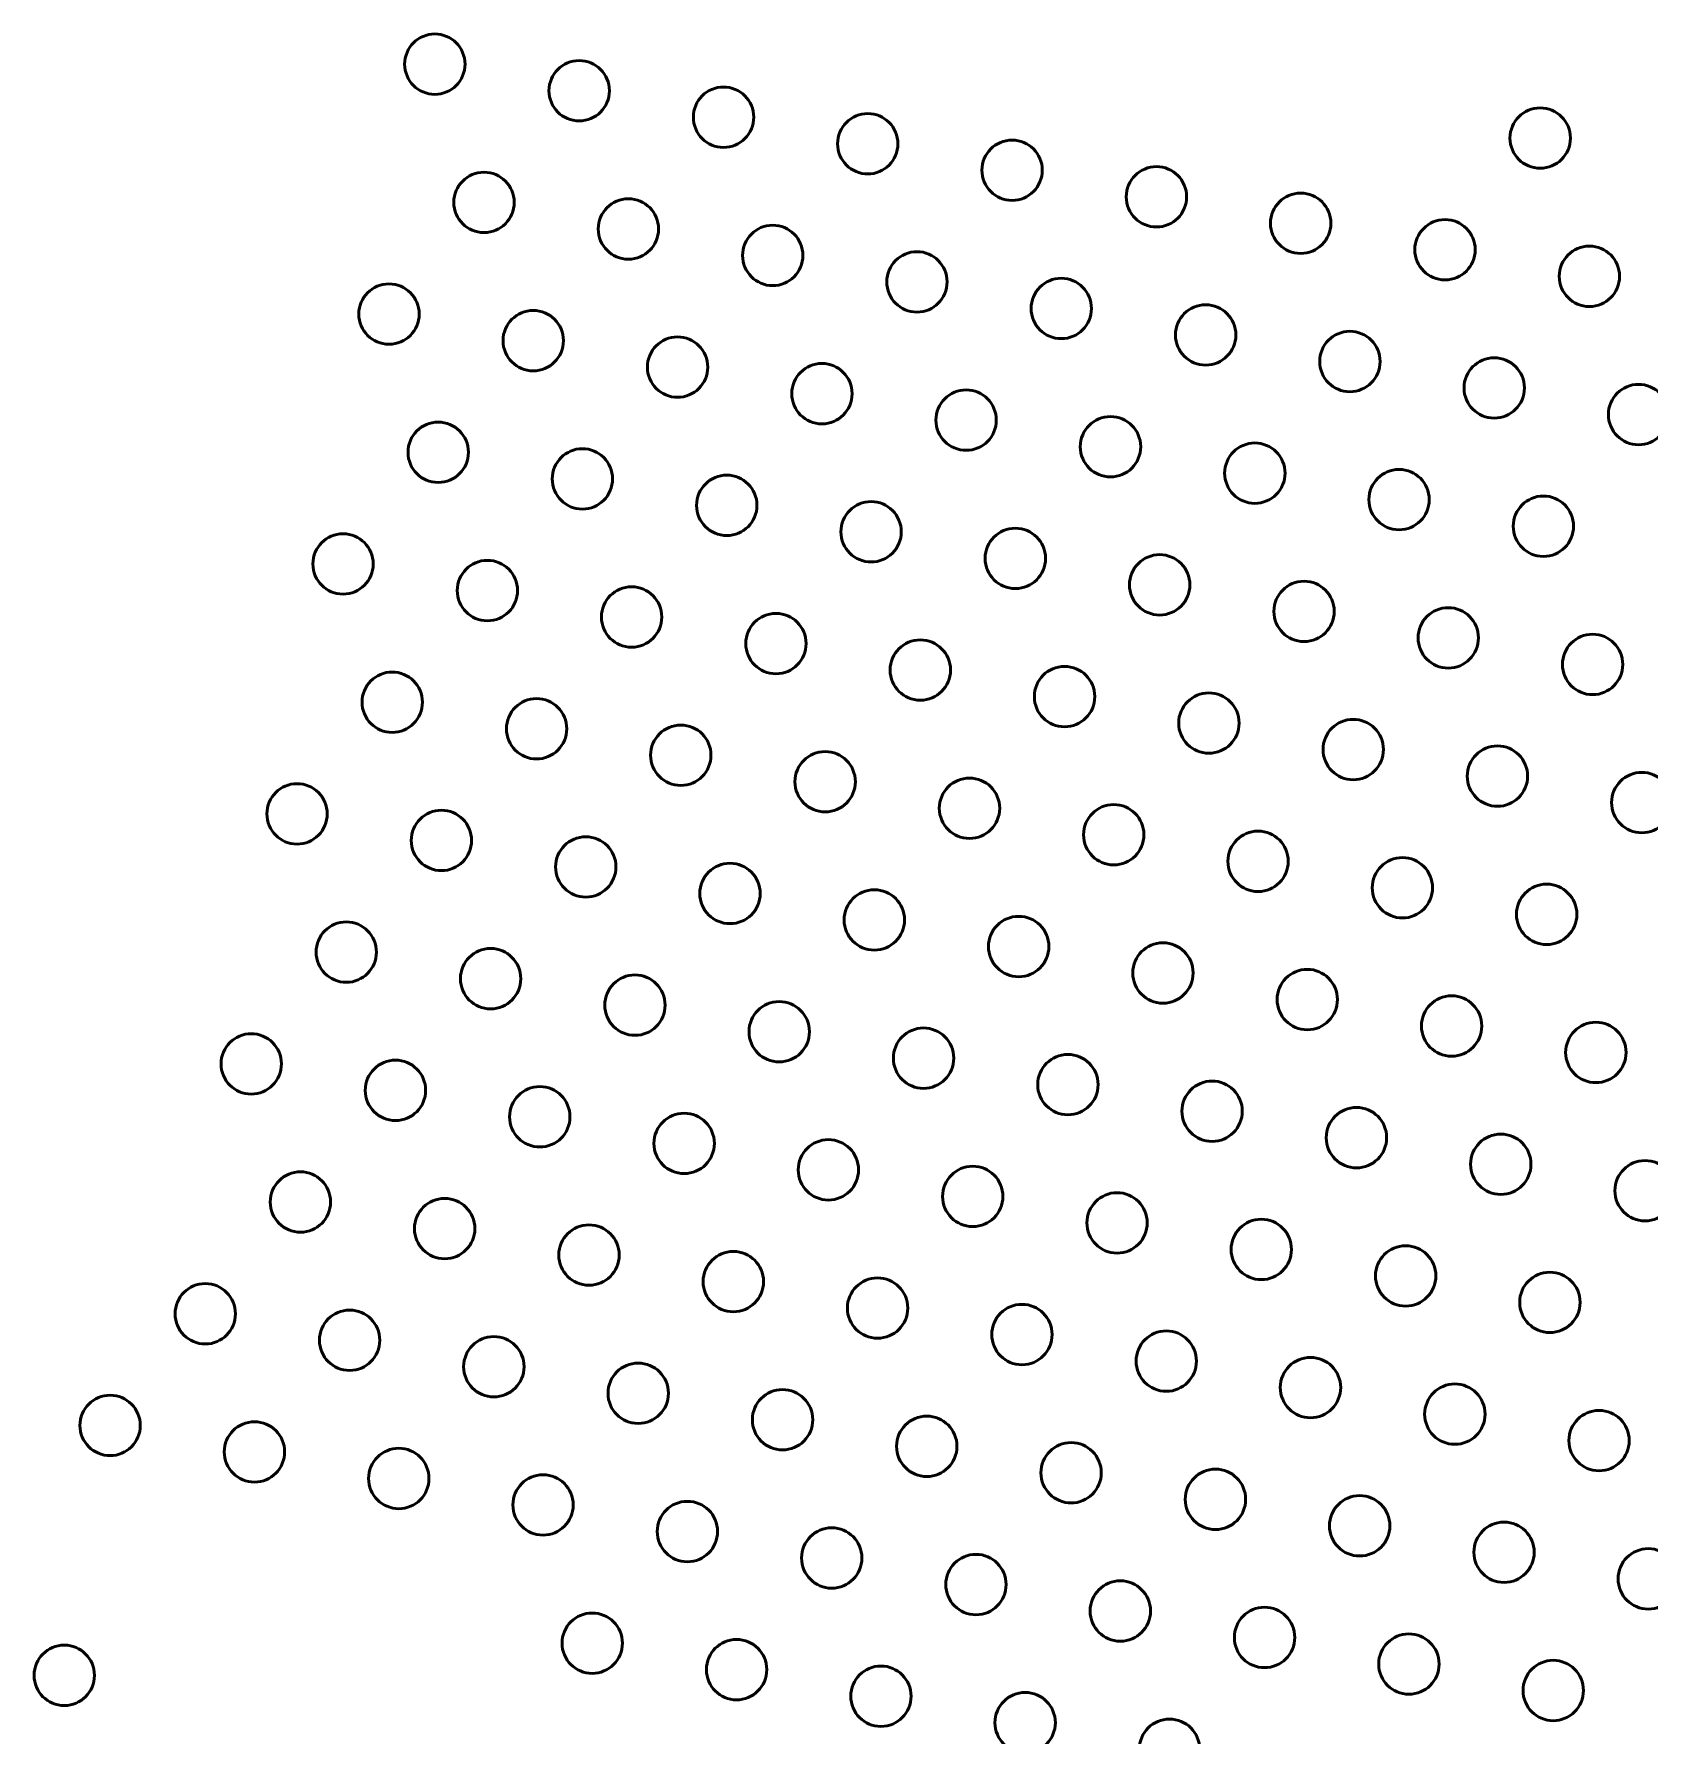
# Model space of a CAD drawing. Header units: inches. Extents: x 17.2 to 30.9, y 2 to 10.
# Drawn here: x 18.028 to 19.329, y 8.657 to 10.027 of the extents above; entities that cross this region are included whole.
import ezdxf

# ---------------------------------------------------------------- set-up
doc = ezdxf.new("R2010")
doc.units = ezdxf.units.IN
doc.header["$MEASUREMENT"] = 0
doc.layers.add('Visible', color=7, linetype='Continuous', lineweight=0)

# ---------------------------------------------------------------- blocks, each defined once
blk = doc.blocks.new('Block_254')
at = {"layer": 'Visible', "color": 7, "lineweight": 50}
blk.add_circle((18.0522, 8.7057), 0.0243, dxfattribs=at)
blk = doc.blocks.new('Block_271')
at = {"layer": 'Visible', "color": 7, "lineweight": 50}
blk.add_circle((18.9419, 8.6462), 0.0243, dxfattribs=at)
blk = doc.blocks.new('Block_272')
at = {"layer": 'Visible', "color": 7, "lineweight": 50}
blk.add_circle((18.8257, 8.6676), 0.0243, dxfattribs=at)
blk = doc.blocks.new('Block_273')
at = {"layer": 'Visible', "color": 7, "lineweight": 50}
blk.add_circle((18.7096, 8.6889), 0.0243, dxfattribs=at)
blk = doc.blocks.new('Block_274')
at = {"layer": 'Visible', "color": 7, "lineweight": 50}
blk.add_circle((18.5934, 8.7103), 0.0243, dxfattribs=at)
blk = doc.blocks.new('Block_275')
at = {"layer": 'Visible', "color": 7, "lineweight": 50}
blk.add_circle((18.4772, 8.7316), 0.0243, dxfattribs=at)
blk = doc.blocks.new('Block_289')
at = {"layer": 'Visible', "color": 7, "lineweight": 50}
blk.add_circle((19.2508, 8.6935), 0.0243, dxfattribs=at)
blk = doc.blocks.new('Block_290')
at = {"layer": 'Visible', "color": 7, "lineweight": 50}
blk.add_circle((19.1346, 8.7148), 0.0243, dxfattribs=at)
blk = doc.blocks.new('Block_291')
at = {"layer": 'Visible', "color": 7, "lineweight": 50}
blk.add_circle((19.0184, 8.7362), 0.0243, dxfattribs=at)
blk = doc.blocks.new('Block_292')
at = {"layer": 'Visible', "color": 7, "lineweight": 50}
blk.add_circle((18.9023, 8.7575), 0.0243, dxfattribs=at)
blk = doc.blocks.new('Block_293')
at = {"layer": 'Visible', "color": 7, "lineweight": 50}
blk.add_circle((18.7861, 8.7788), 0.0243, dxfattribs=at)
blk = doc.blocks.new('Block_294')
at = {"layer": 'Visible', "color": 7, "lineweight": 50}
blk.add_circle((18.67, 8.8002), 0.0243, dxfattribs=at)
blk = doc.blocks.new('Block_295')
at = {"layer": 'Visible', "color": 7, "lineweight": 50}
blk.add_circle((18.5538, 8.8215), 0.0243, dxfattribs=at)
blk = doc.blocks.new('Block_296')
at = {"layer": 'Visible', "color": 7, "lineweight": 50}
blk.add_circle((18.4376, 8.8429), 0.0243, dxfattribs=at)
blk = doc.blocks.new('Block_297')
at = {"layer": 'Visible', "color": 7, "lineweight": 50}
blk.add_circle((18.3215, 8.8642), 0.0243, dxfattribs=at)
blk = doc.blocks.new('Block_298')
at = {"layer": 'Visible', "color": 7, "lineweight": 50}
blk.add_circle((18.2053, 8.8856), 0.0243, dxfattribs=at)
blk = doc.blocks.new('Block_299')
at = {"layer": 'Visible', "color": 7, "lineweight": 50}
blk.add_circle((18.0891, 8.9069), 0.0243, dxfattribs=at)
blk = doc.blocks.new('Block_313')
at = {"layer": 'Visible', "color": 7, "lineweight": 50}
blk.add_circle((19.3273, 8.7834), 0.0243, dxfattribs=at)
blk = doc.blocks.new('Block_314')
at = {"layer": 'Visible', "color": 7, "lineweight": 50}
blk.add_circle((19.2112, 8.8048), 0.0243, dxfattribs=at)
blk = doc.blocks.new('Block_315')
at = {"layer": 'Visible', "color": 7, "lineweight": 50}
blk.add_circle((19.095, 8.8261), 0.0243, dxfattribs=at)
blk = doc.blocks.new('Block_316')
at = {"layer": 'Visible', "color": 7, "lineweight": 50}
blk.add_circle((18.9789, 8.8474), 0.0243, dxfattribs=at)
blk = doc.blocks.new('Block_317')
at = {"layer": 'Visible', "color": 7, "lineweight": 50}
blk.add_circle((18.8627, 8.8688), 0.0243, dxfattribs=at)
blk = doc.blocks.new('Block_318')
at = {"layer": 'Visible', "color": 7, "lineweight": 50}
blk.add_circle((18.7465, 8.8901), 0.0243, dxfattribs=at)
blk = doc.blocks.new('Block_319')
at = {"layer": 'Visible', "color": 7, "lineweight": 50}
blk.add_circle((18.6304, 8.9115), 0.0243, dxfattribs=at)
blk = doc.blocks.new('Block_320')
at = {"layer": 'Visible', "color": 7, "lineweight": 50}
blk.add_circle((18.5142, 8.9328), 0.0243, dxfattribs=at)
blk = doc.blocks.new('Block_321')
at = {"layer": 'Visible', "color": 7, "lineweight": 50}
blk.add_circle((18.398, 8.9542), 0.0243, dxfattribs=at)
blk = doc.blocks.new('Block_322')
at = {"layer": 'Visible', "color": 7, "lineweight": 50}
blk.add_circle((18.2819, 8.9755), 0.0243, dxfattribs=at)
blk = doc.blocks.new('Block_323')
at = {"layer": 'Visible', "color": 7, "lineweight": 50}
blk.add_circle((18.1657, 8.9968), 0.0243, dxfattribs=at)
blk = doc.blocks.new('Block_337')
at = {"layer": 'Visible', "color": 7, "lineweight": 50}
blk.add_circle((19.2877, 8.8947), 0.0243, dxfattribs=at)
blk = doc.blocks.new('Block_338')
at = {"layer": 'Visible', "color": 7, "lineweight": 50}
blk.add_circle((19.1716, 8.916), 0.0243, dxfattribs=at)
blk = doc.blocks.new('Block_339')
at = {"layer": 'Visible', "color": 7, "lineweight": 50}
blk.add_circle((19.0554, 8.9374), 0.0243, dxfattribs=at)
blk = doc.blocks.new('Block_340')
at = {"layer": 'Visible', "color": 7, "lineweight": 50}
blk.add_circle((18.9393, 8.9587), 0.0243, dxfattribs=at)
blk = doc.blocks.new('Block_341')
at = {"layer": 'Visible', "color": 7, "lineweight": 50}
blk.add_circle((18.8231, 8.9801), 0.0243, dxfattribs=at)
blk = doc.blocks.new('Block_342')
at = {"layer": 'Visible', "color": 7, "lineweight": 50}
blk.add_circle((18.7069, 9.0014), 0.0243, dxfattribs=at)
blk = doc.blocks.new('Block_343')
at = {"layer": 'Visible', "color": 7, "lineweight": 50}
blk.add_circle((18.5908, 9.0227), 0.0243, dxfattribs=at)
blk = doc.blocks.new('Block_344')
at = {"layer": 'Visible', "color": 7, "lineweight": 50}
blk.add_circle((18.4746, 9.0441), 0.0243, dxfattribs=at)
blk = doc.blocks.new('Block_345')
at = {"layer": 'Visible', "color": 7, "lineweight": 50}
blk.add_circle((18.3584, 9.0654), 0.0243, dxfattribs=at)
blk = doc.blocks.new('Block_346')
at = {"layer": 'Visible', "color": 7, "lineweight": 50}
blk.add_circle((18.2423, 9.0868), 0.0243, dxfattribs=at)
blk = doc.blocks.new('Block_360')
at = {"layer": 'Visible', "color": 7, "lineweight": 50}
blk.add_circle((19.2481, 9.006), 0.0243, dxfattribs=at)
blk = doc.blocks.new('Block_361')
at = {"layer": 'Visible', "color": 7, "lineweight": 50}
blk.add_circle((19.132, 9.0273), 0.0243, dxfattribs=at)
blk = doc.blocks.new('Block_362')
at = {"layer": 'Visible', "color": 7, "lineweight": 50}
blk.add_circle((19.0158, 9.0486), 0.0243, dxfattribs=at)
blk = doc.blocks.new('Block_363')
at = {"layer": 'Visible', "color": 7, "lineweight": 50}
blk.add_circle((18.8997, 9.07), 0.0243, dxfattribs=at)
blk = doc.blocks.new('Block_364')
at = {"layer": 'Visible', "color": 7, "lineweight": 50}
blk.add_circle((18.7835, 9.0913), 0.0243, dxfattribs=at)
blk = doc.blocks.new('Block_365')
at = {"layer": 'Visible', "color": 7, "lineweight": 50}
blk.add_circle((18.6673, 9.1127), 0.0243, dxfattribs=at)
blk = doc.blocks.new('Block_366')
at = {"layer": 'Visible', "color": 7, "lineweight": 50}
blk.add_circle((18.5512, 9.134), 0.0243, dxfattribs=at)
blk = doc.blocks.new('Block_367')
at = {"layer": 'Visible', "color": 7, "lineweight": 50}
blk.add_circle((18.435, 9.1554), 0.0243, dxfattribs=at)
blk = doc.blocks.new('Block_368')
at = {"layer": 'Visible', "color": 7, "lineweight": 50}
blk.add_circle((18.3188, 9.1767), 0.0243, dxfattribs=at)
blk = doc.blocks.new('Block_369')
at = {"layer": 'Visible', "color": 7, "lineweight": 50}
blk.add_circle((18.2027, 9.198), 0.0243, dxfattribs=at)
blk = doc.blocks.new('Block_383')
at = {"layer": 'Visible', "color": 7, "lineweight": 50}
blk.add_circle((19.3247, 9.0959), 0.0243, dxfattribs=at)
blk = doc.blocks.new('Block_384')
at = {"layer": 'Visible', "color": 7, "lineweight": 50}
blk.add_circle((19.2086, 9.1172), 0.0243, dxfattribs=at)
blk = doc.blocks.new('Block_385')
at = {"layer": 'Visible', "color": 7, "lineweight": 50}
blk.add_circle((19.0924, 9.1386), 0.0243, dxfattribs=at)
blk = doc.blocks.new('Block_386')
at = {"layer": 'Visible', "color": 7, "lineweight": 50}
blk.add_circle((18.9762, 9.1599), 0.0243, dxfattribs=at)
blk = doc.blocks.new('Block_387')
at = {"layer": 'Visible', "color": 7, "lineweight": 50}
blk.add_circle((18.8601, 9.1813), 0.0243, dxfattribs=at)
blk = doc.blocks.new('Block_388')
at = {"layer": 'Visible', "color": 7, "lineweight": 50}
blk.add_circle((18.7439, 9.2026), 0.0243, dxfattribs=at)
blk = doc.blocks.new('Block_389')
at = {"layer": 'Visible', "color": 7, "lineweight": 50}
blk.add_circle((18.6277, 9.2239), 0.0243, dxfattribs=at)
blk = doc.blocks.new('Block_390')
at = {"layer": 'Visible', "color": 7, "lineweight": 50}
blk.add_circle((18.5116, 9.2453), 0.0243, dxfattribs=at)
blk = doc.blocks.new('Block_391')
at = {"layer": 'Visible', "color": 7, "lineweight": 50}
blk.add_circle((18.3954, 9.2666), 0.0243, dxfattribs=at)
blk = doc.blocks.new('Block_392')
at = {"layer": 'Visible', "color": 7, "lineweight": 50}
blk.add_circle((18.2792, 9.288), 0.0243, dxfattribs=at)
blk = doc.blocks.new('Block_406')
at = {"layer": 'Visible', "color": 7, "lineweight": 50}
blk.add_circle((19.2851, 9.2072), 0.0243, dxfattribs=at)
blk = doc.blocks.new('Block_407')
at = {"layer": 'Visible', "color": 7, "lineweight": 50}
blk.add_circle((19.169, 9.2285), 0.0243, dxfattribs=at)
blk = doc.blocks.new('Block_408')
at = {"layer": 'Visible', "color": 7, "lineweight": 50}
blk.add_circle((19.0528, 9.2498), 0.0243, dxfattribs=at)
blk = doc.blocks.new('Block_409')
at = {"layer": 'Visible', "color": 7, "lineweight": 50}
blk.add_circle((18.9366, 9.2712), 0.0243, dxfattribs=at)
blk = doc.blocks.new('Block_410')
at = {"layer": 'Visible', "color": 7, "lineweight": 50}
blk.add_circle((18.8205, 9.2925), 0.0243, dxfattribs=at)
blk = doc.blocks.new('Block_411')
at = {"layer": 'Visible', "color": 7, "lineweight": 50}
blk.add_circle((18.7043, 9.3139), 0.0243, dxfattribs=at)
blk = doc.blocks.new('Block_412')
at = {"layer": 'Visible', "color": 7, "lineweight": 50}
blk.add_circle((18.5881, 9.3352), 0.0243, dxfattribs=at)
blk = doc.blocks.new('Block_413')
at = {"layer": 'Visible', "color": 7, "lineweight": 50}
blk.add_circle((18.472, 9.3566), 0.0243, dxfattribs=at)
blk = doc.blocks.new('Block_414')
at = {"layer": 'Visible', "color": 7, "lineweight": 50}
blk.add_circle((18.3558, 9.3779), 0.0243, dxfattribs=at)
blk = doc.blocks.new('Block_415')
at = {"layer": 'Visible', "color": 7, "lineweight": 50}
blk.add_circle((18.2396, 9.3993), 0.0243, dxfattribs=at)
blk = doc.blocks.new('Block_429')
at = {"layer": 'Visible', "color": 7, "lineweight": 50}
blk.add_circle((19.2455, 9.3184), 0.0243, dxfattribs=at)
blk = doc.blocks.new('Block_430')
at = {"layer": 'Visible', "color": 7, "lineweight": 50}
blk.add_circle((19.1294, 9.3398), 0.0243, dxfattribs=at)
blk = doc.blocks.new('Block_431')
at = {"layer": 'Visible', "color": 7, "lineweight": 50}
blk.add_circle((19.0132, 9.3611), 0.0243, dxfattribs=at)
blk = doc.blocks.new('Block_432')
at = {"layer": 'Visible', "color": 7, "lineweight": 50}
blk.add_circle((18.897, 9.3825), 0.0243, dxfattribs=at)
blk = doc.blocks.new('Block_433')
at = {"layer": 'Visible', "color": 7, "lineweight": 50}
blk.add_circle((18.7809, 9.4038), 0.0243, dxfattribs=at)
blk = doc.blocks.new('Block_434')
at = {"layer": 'Visible', "color": 7, "lineweight": 50}
blk.add_circle((18.6647, 9.4252), 0.0243, dxfattribs=at)
blk = doc.blocks.new('Block_435')
at = {"layer": 'Visible', "color": 7, "lineweight": 50}
blk.add_circle((18.5485, 9.4465), 0.0243, dxfattribs=at)
blk = doc.blocks.new('Block_436')
at = {"layer": 'Visible', "color": 7, "lineweight": 50}
blk.add_circle((18.4324, 9.4678), 0.0243, dxfattribs=at)
blk = doc.blocks.new('Block_437')
at = {"layer": 'Visible', "color": 7, "lineweight": 50}
blk.add_circle((18.3162, 9.4892), 0.0243, dxfattribs=at)
blk = doc.blocks.new('Block_450')
at = {"layer": 'Visible', "color": 7, "lineweight": 50}
blk.add_circle((19.3221, 9.4084), 0.0243, dxfattribs=at)
blk = doc.blocks.new('Block_451')
at = {"layer": 'Visible', "color": 7, "lineweight": 50}
blk.add_circle((19.2059, 9.4297), 0.0243, dxfattribs=at)
blk = doc.blocks.new('Block_452')
at = {"layer": 'Visible', "color": 7, "lineweight": 50}
blk.add_circle((19.0898, 9.4511), 0.0243, dxfattribs=at)
blk = doc.blocks.new('Block_453')
at = {"layer": 'Visible', "color": 7, "lineweight": 50}
blk.add_circle((18.9736, 9.4724), 0.0243, dxfattribs=at)
blk = doc.blocks.new('Block_454')
at = {"layer": 'Visible', "color": 7, "lineweight": 50}
blk.add_circle((18.8574, 9.4937), 0.0243, dxfattribs=at)
blk = doc.blocks.new('Block_455')
at = {"layer": 'Visible', "color": 7, "lineweight": 50}
blk.add_circle((18.7413, 9.5151), 0.0243, dxfattribs=at)
blk = doc.blocks.new('Block_456')
at = {"layer": 'Visible', "color": 7, "lineweight": 50}
blk.add_circle((18.6251, 9.5364), 0.0243, dxfattribs=at)
blk = doc.blocks.new('Block_457')
at = {"layer": 'Visible', "color": 7, "lineweight": 50}
blk.add_circle((18.5089, 9.5578), 0.0243, dxfattribs=at)
blk = doc.blocks.new('Block_458')
at = {"layer": 'Visible', "color": 7, "lineweight": 50}
blk.add_circle((18.3928, 9.5791), 0.0243, dxfattribs=at)
blk = doc.blocks.new('Block_459')
at = {"layer": 'Visible', "color": 7, "lineweight": 50}
blk.add_circle((18.2766, 9.6005), 0.0243, dxfattribs=at)
blk = doc.blocks.new('Block_473')
at = {"layer": 'Visible', "color": 7, "lineweight": 50}
blk.add_circle((19.2825, 9.5196), 0.0243, dxfattribs=at)
blk = doc.blocks.new('Block_474')
at = {"layer": 'Visible', "color": 7, "lineweight": 50}
blk.add_circle((19.1663, 9.541), 0.0243, dxfattribs=at)
blk = doc.blocks.new('Block_475')
at = {"layer": 'Visible', "color": 7, "lineweight": 50}
blk.add_circle((19.0502, 9.5623), 0.0243, dxfattribs=at)
blk = doc.blocks.new('Block_476')
at = {"layer": 'Visible', "color": 7, "lineweight": 50}
blk.add_circle((18.934, 9.5837), 0.0243, dxfattribs=at)
blk = doc.blocks.new('Block_477')
at = {"layer": 'Visible', "color": 7, "lineweight": 50}
blk.add_circle((18.8178, 9.605), 0.0243, dxfattribs=at)
blk = doc.blocks.new('Block_478')
at = {"layer": 'Visible', "color": 7, "lineweight": 50}
blk.add_circle((18.7017, 9.6264), 0.0243, dxfattribs=at)
blk = doc.blocks.new('Block_479')
at = {"layer": 'Visible', "color": 7, "lineweight": 50}
blk.add_circle((18.5855, 9.6477), 0.0243, dxfattribs=at)
blk = doc.blocks.new('Block_480')
at = {"layer": 'Visible', "color": 7, "lineweight": 50}
blk.add_circle((18.4693, 9.669), 0.0243, dxfattribs=at)
blk = doc.blocks.new('Block_481')
at = {"layer": 'Visible', "color": 7, "lineweight": 50}
blk.add_circle((18.3532, 9.6904), 0.0243, dxfattribs=at)
blk = doc.blocks.new('Block_495')
at = {"layer": 'Visible', "color": 7, "lineweight": 50}
blk.add_circle((19.2429, 9.6309), 0.0243, dxfattribs=at)
blk = doc.blocks.new('Block_496')
at = {"layer": 'Visible', "color": 7, "lineweight": 50}
blk.add_circle((19.1267, 9.6523), 0.0243, dxfattribs=at)
blk = doc.blocks.new('Block_497')
at = {"layer": 'Visible', "color": 7, "lineweight": 50}
blk.add_circle((19.0106, 9.6736), 0.0243, dxfattribs=at)
blk = doc.blocks.new('Block_498')
at = {"layer": 'Visible', "color": 7, "lineweight": 50}
blk.add_circle((18.8944, 9.6949), 0.0243, dxfattribs=at)
blk = doc.blocks.new('Block_499')
at = {"layer": 'Visible', "color": 7, "lineweight": 50}
blk.add_circle((18.7782, 9.7163), 0.0243, dxfattribs=at)
blk = doc.blocks.new('Block_500')
at = {"layer": 'Visible', "color": 7, "lineweight": 50}
blk.add_circle((18.6621, 9.7376), 0.0243, dxfattribs=at)
blk = doc.blocks.new('Block_501')
at = {"layer": 'Visible', "color": 7, "lineweight": 50}
blk.add_circle((18.5459, 9.759), 0.0243, dxfattribs=at)
blk = doc.blocks.new('Block_502')
at = {"layer": 'Visible', "color": 7, "lineweight": 50}
blk.add_circle((18.4297, 9.7803), 0.0243, dxfattribs=at)
blk = doc.blocks.new('Block_503')
at = {"layer": 'Visible', "color": 7, "lineweight": 50}
blk.add_circle((18.3136, 9.8017), 0.0243, dxfattribs=at)
blk = doc.blocks.new('Block_516')
at = {"layer": 'Visible', "color": 7, "lineweight": 50}
blk.add_circle((19.3195, 9.7208), 0.0243, dxfattribs=at)
blk = doc.blocks.new('Block_517')
at = {"layer": 'Visible', "color": 7, "lineweight": 50}
blk.add_circle((19.2033, 9.7422), 0.0243, dxfattribs=at)
blk = doc.blocks.new('Block_518')
at = {"layer": 'Visible', "color": 7, "lineweight": 50}
blk.add_circle((19.0871, 9.7635), 0.0243, dxfattribs=at)
blk = doc.blocks.new('Block_519')
at = {"layer": 'Visible', "color": 7, "lineweight": 50}
blk.add_circle((18.971, 9.7849), 0.0243, dxfattribs=at)
blk = doc.blocks.new('Block_520')
at = {"layer": 'Visible', "color": 7, "lineweight": 50}
blk.add_circle((18.8548, 9.8062), 0.0243, dxfattribs=at)
blk = doc.blocks.new('Block_521')
at = {"layer": 'Visible', "color": 7, "lineweight": 50}
blk.add_circle((18.7386, 9.8276), 0.0243, dxfattribs=at)
blk = doc.blocks.new('Block_522')
at = {"layer": 'Visible', "color": 7, "lineweight": 50}
blk.add_circle((18.6225, 9.8489), 0.0243, dxfattribs=at)
blk = doc.blocks.new('Block_523')
at = {"layer": 'Visible', "color": 7, "lineweight": 50}
blk.add_circle((18.5063, 9.8702), 0.0243, dxfattribs=at)
blk = doc.blocks.new('Block_524')
at = {"layer": 'Visible', "color": 7, "lineweight": 50}
blk.add_circle((18.3901, 9.8916), 0.0243, dxfattribs=at)
blk = doc.blocks.new('Block_537')
at = {"layer": 'Visible', "color": 7, "lineweight": 50}
blk.add_circle((19.2799, 9.8321), 0.0243, dxfattribs=at)
blk = doc.blocks.new('Block_538')
at = {"layer": 'Visible', "color": 7, "lineweight": 50}
blk.add_circle((19.1637, 9.8535), 0.0243, dxfattribs=at)
blk = doc.blocks.new('Block_539')
at = {"layer": 'Visible', "color": 7, "lineweight": 50}
blk.add_circle((19.0475, 9.8748), 0.0243, dxfattribs=at)
blk = doc.blocks.new('Block_540')
at = {"layer": 'Visible', "color": 7, "lineweight": 50}
blk.add_circle((18.9314, 9.8961), 0.0243, dxfattribs=at)
blk = doc.blocks.new('Block_541')
at = {"layer": 'Visible', "color": 7, "lineweight": 50}
blk.add_circle((18.8152, 9.9175), 0.0243, dxfattribs=at)
blk = doc.blocks.new('Block_542')
at = {"layer": 'Visible', "color": 7, "lineweight": 50}
blk.add_circle((18.699, 9.9388), 0.0243, dxfattribs=at)
blk = doc.blocks.new('Block_543')
at = {"layer": 'Visible', "color": 7, "lineweight": 50}
blk.add_circle((18.5829, 9.9602), 0.0243, dxfattribs=at)
blk = doc.blocks.new('Block_544')
at = {"layer": 'Visible', "color": 7, "lineweight": 50}
blk.add_circle((18.4667, 9.9815), 0.0243, dxfattribs=at)
blk = doc.blocks.new('Block_545')
at = {"layer": 'Visible', "color": 7, "lineweight": 50}
blk.add_circle((18.3505, 10.0029), 0.0243, dxfattribs=at)
blk = doc.blocks.new('Block_559')
at = {"layer": 'Visible', "color": 7, "lineweight": 50}
blk.add_circle((19.2403, 9.9434), 0.0243, dxfattribs=at)

msp = doc.modelspace()

# ---------------------------------------------------------------- block references
at = {"layer": 'Visible'}
for name in ['Block_545', 'Block_544', 'Block_543', 'Block_542', 'Block_559', 'Block_541', 'Block_524', 'Block_540', 'Block_523', 'Block_539', 'Block_522', 'Block_538', 'Block_537', 'Block_521', 'Block_503', 'Block_520', 'Block_502', 'Block_519', 'Block_518', 'Block_501', 'Block_500', 'Block_517', 'Block_516', 'Block_499', 'Block_498', 'Block_481', 'Block_480', 'Block_497', 'Block_496', 'Block_479', 'Block_478', 'Block_495', 'Block_459', 'Block_477', 'Block_476', 'Block_458', 'Block_457', 'Block_475', 'Block_474', 'Block_456', 'Block_455', 'Block_473', 'Block_437', 'Block_454', 'Block_453', 'Block_436', 'Block_435', 'Block_452', 'Block_434', 'Block_451', 'Block_433', 'Block_450', 'Block_415', 'Block_414', 'Block_432', 'Block_413', 'Block_431', 'Block_412', 'Block_430', 'Block_411', 'Block_429', 'Block_392', 'Block_410', 'Block_391', 'Block_409', 'Block_390', 'Block_408', 'Block_407', 'Block_389', 'Block_369', 'Block_388', 'Block_406', 'Block_368', 'Block_387', 'Block_386', 'Block_367', 'Block_366', 'Block_385', 'Block_384', 'Block_365', 'Block_364', 'Block_383', 'Block_346', 'Block_345', 'Block_363', 'Block_362', 'Block_344', 'Block_343', 'Block_361', 'Block_360', 'Block_323', 'Block_342', 'Block_341', 'Block_322', 'Block_321', 'Block_340', 'Block_339', 'Block_320', 'Block_319', 'Block_338', 'Block_299', 'Block_298', 'Block_318', 'Block_337', 'Block_317', 'Block_297', 'Block_296', 'Block_316', 'Block_295', 'Block_315', 'Block_294', 'Block_314', 'Block_293', 'Block_313', 'Block_292', 'Block_291', 'Block_275', 'Block_254', 'Block_274', 'Block_290', 'Block_289', 'Block_273', 'Block_272', 'Block_271']:
    msp.add_blockref(name, (0, 0), dxfattribs=at)

doc.saveas('drawing.dxf')
